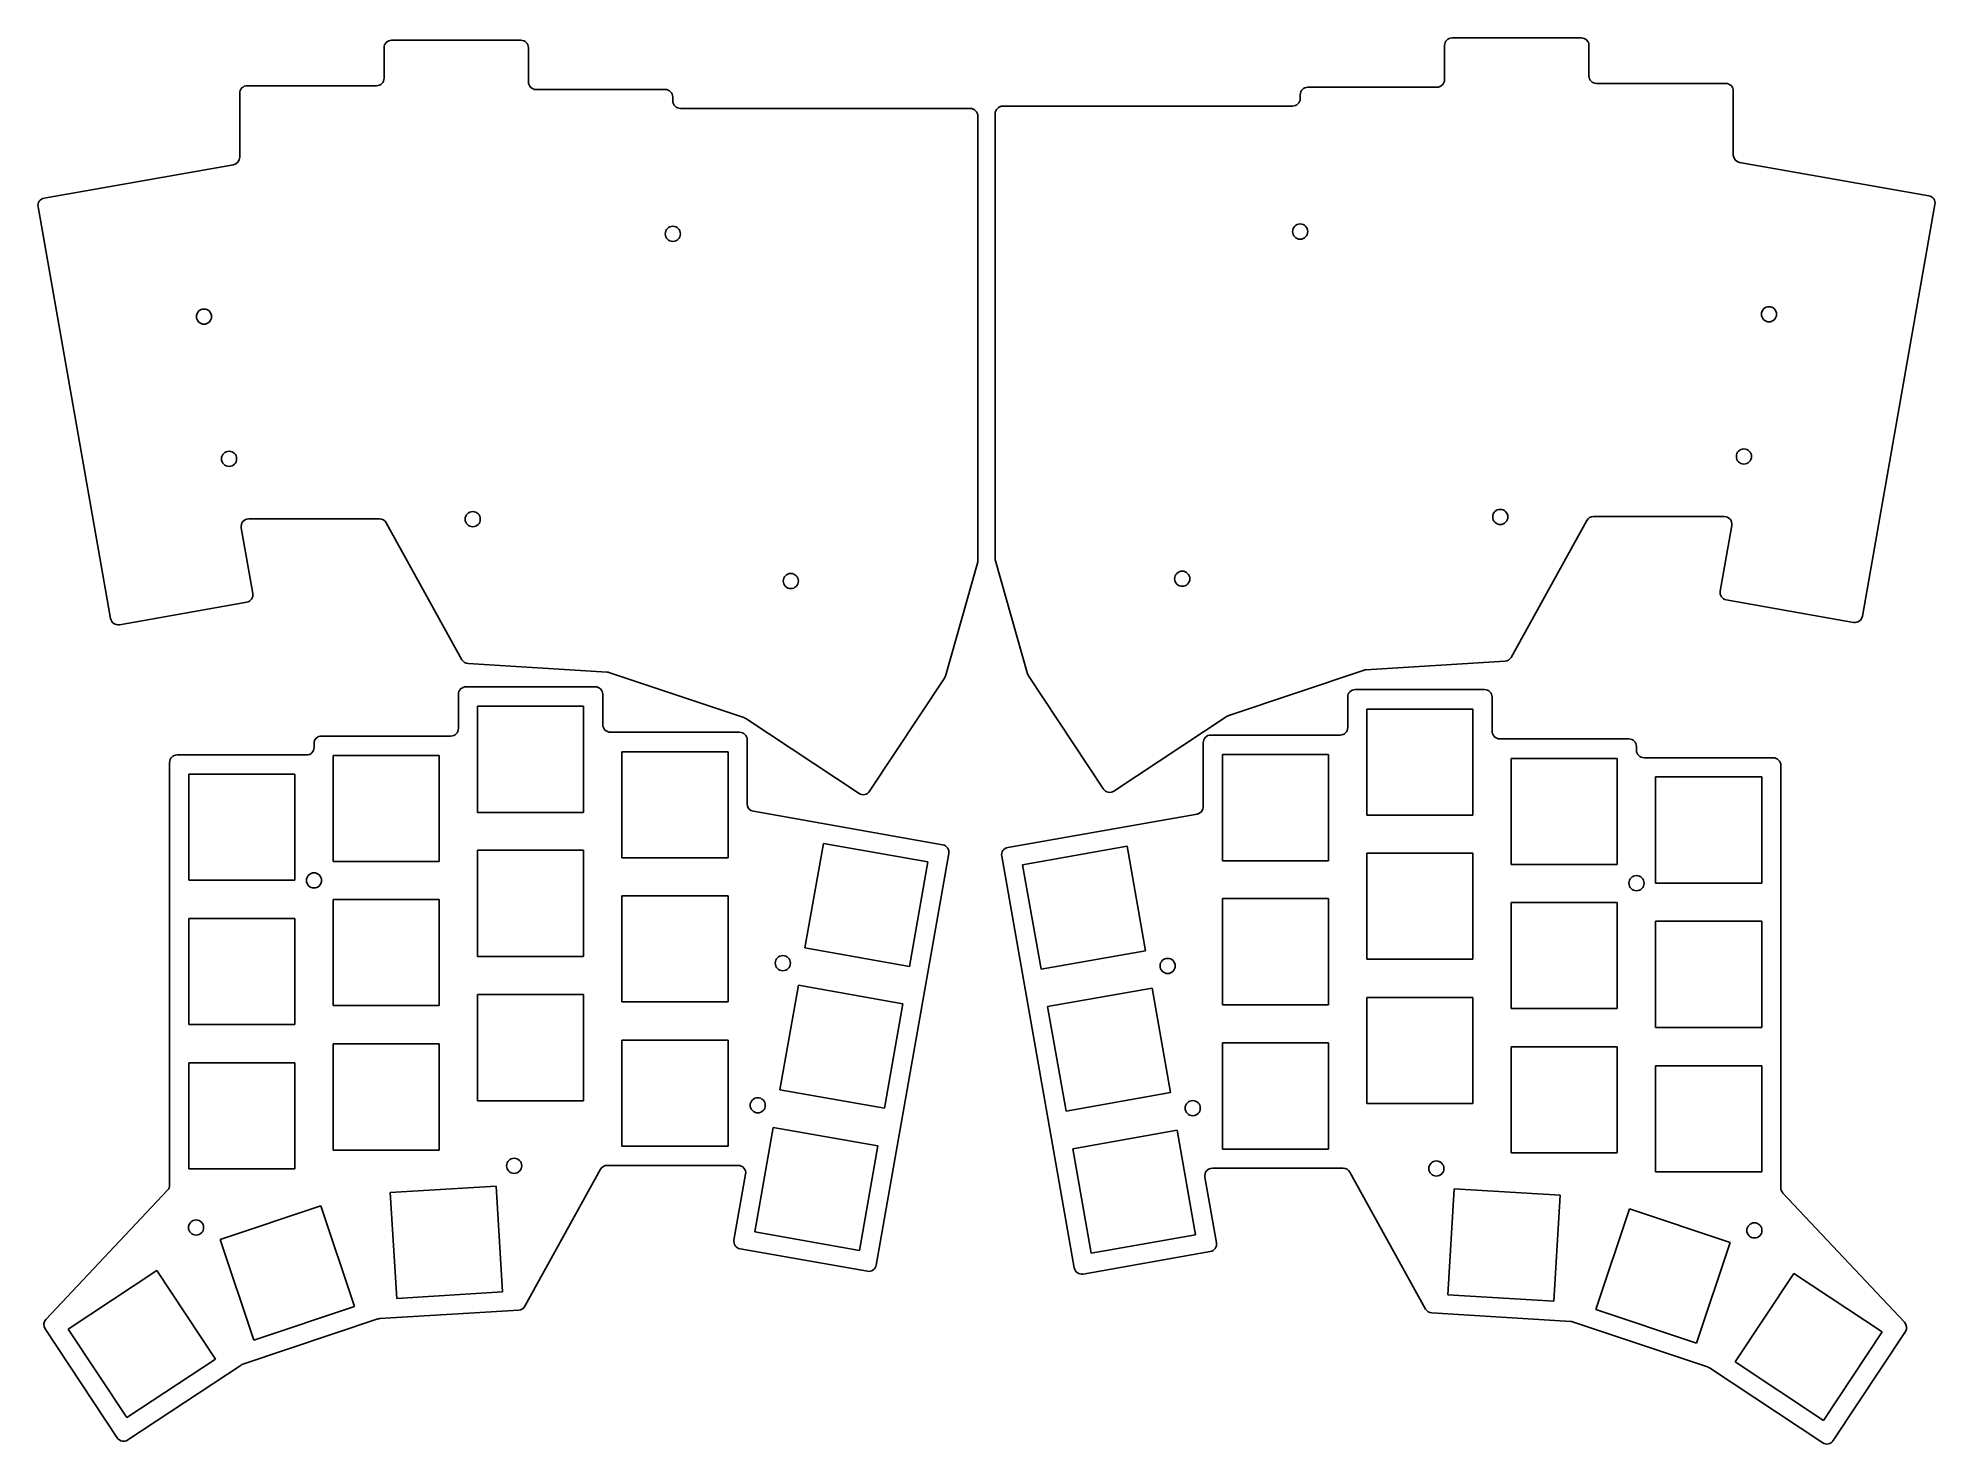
# Model space of a CAD drawing. Extents: x 2 to 252, y 109 to 294.
import ezdxf

# ---------------------------------------------------------------- set-up
doc = ezdxf.new("R2010")
doc.units = 0
for name, color, linetype in [('View', 7, 'CONTINUOUS'), ('View001', 7, 'CONTINUOUS'), ('View002', 7, 'CONTINUOUS'), ('View003', 7, 'CONTINUOUS')]:
    doc.layers.add(name, color=color, linetype=linetype)

msp = doc.modelspace()

# ---------------------------------------------------------------- linework, layer by layer
at = {"layer": 'View'}
for p, q in [((47.8479, 293.196), (47.8479, 289.196)), ((48.8479, 294.196), (65.8979, 294.196)), ((66.8979, 293.196), (66.8979, 288.696)), ((29.7979, 288.196), (46.8479, 288.196)), ((28.7979, 287.196), (28.7979, 278.747)), ((67.8979, 287.696), (84.9479, 287.696)), ((85.9479, 286.696), (85.9479, 286.196)), ((104.998, 285.196), (86.9479, 285.196)), ((104.998, 285.196), (125.198, 285.196)), ((126.198, 284.196), (126.198, 225.496)), ((3.0082, 273.36), (27.9715, 277.762)), ((2.1971, 272.202), (11.7738, 217.89)), ((47.258, 231.046), (29.9896, 231.046)), ((48.1332, 230.529), (58.1195, 212.462)), ((29.0048, 229.872), (30.5344, 221.198)), ((126.198, 225.496), (126.198, 225.486)), ((126.16, 225.212), (121.907, 210.292)), ((29.7232, 220.039), (12.9322, 217.078)), ((77.2684, 210.826), (58.9337, 211.947)), ((95.3405, 204.815), (77.5246, 210.776)), ((111.903, 195.093), (121.779, 210.014)), ((95.5751, 204.7), (110.517, 194.811))]:
    msp.add_line(p, q, dxfattribs=at)
for centre in [(85.9479, 268.646), (24.092, 257.734), (27.4, 238.973), (59.5483, 230.995), (101.51, 222.839)]:
    msp.add_circle(centre, 1, dxfattribs=at)
for centre, start, end in [((48.8479, 293.196), 90, 180), ((65.8979, 293.196), 0, 90), ((29.7979, 287.196), 90, 180), ((46.8479, 289.196), -90, 0), ((67.8979, 288.696), 180, -90), ((84.9479, 286.696), 0, 90), ((86.9479, 286.196), 180, -90), ((125.198, 284.196), 0, 90), ((27.7979, 278.747), -80, 0), ((3.1819, 272.375), 100, -170), ((29.9896, 230.046), 90, -170), ((47.258, 230.046), 28.93, 90), ((125.198, 225.486), -15.9095, 0), ((29.5496, 221.024), -80, 10), ((12.7586, 218.063), -170, -80), ((58.9947, 212.945), -151.07, -93.5), ((77.2073, 209.828), 71.5, 86.5), ((120.945, 210.566), -33.5, -15.9095), ((95.0232, 203.867), 56.5, 71.5), ((111.069, 195.645), -123.5, -33.5)]:
    msp.add_arc(centre, 1, start, end, dxfattribs=at)
at = {"layer": 'View001'}
for p, q in [((175.993, 208.517), (193.043, 208.517)), ((174.993, 207.517), (174.993, 203.517)), ((177.518, 191.942), (177.518, 205.942)), ((177.518, 205.942), (191.518, 205.942)), ((191.518, 205.942), (191.518, 191.942)), ((194.043, 207.517), (194.043, 203.017)), ((155.943, 201.517), (155.943, 193.068)), ((156.943, 202.517), (173.993, 202.517)), ((195.043, 202.017), (212.093, 202.017)), ((213.093, 201.017), (213.093, 200.517)), ((158.468, 185.942), (158.468, 199.942)), ((158.468, 199.942), (172.468, 199.942)), ((172.468, 199.942), (172.468, 185.942)), ((196.568, 185.442), (196.568, 199.442)), ((196.568, 199.442), (210.568, 199.442)), ((210.568, 199.442), (210.568, 185.442)), ((231.143, 199.517), (214.093, 199.517)), ((232.143, 198.517), (232.143, 142.764)), ((215.618, 182.992), (215.618, 196.992)), ((215.618, 196.992), (229.618, 196.992)), ((229.618, 196.992), (229.618, 182.992)), ((130.154, 187.681), (155.117, 192.083)), ((191.518, 191.942), (177.518, 191.942)), ((132.102, 185.41), (145.89, 187.841)), ((145.89, 187.841), (148.321, 174.054)), ((129.342, 186.523), (138.919, 132.211)), ((134.534, 171.623), (132.102, 185.41)), ((172.468, 185.942), (158.468, 185.942)), ((177.518, 172.942), (177.518, 186.942)), ((177.518, 186.942), (191.518, 186.942)), ((191.518, 186.942), (191.518, 172.942)), ((210.568, 185.442), (196.568, 185.442)), ((229.618, 182.992), (215.618, 182.992)), ((158.468, 166.942), (158.468, 180.942)), ((158.468, 180.942), (172.468, 180.942)), ((172.468, 180.942), (172.468, 166.942)), ((196.568, 166.442), (196.568, 180.442)), ((196.568, 180.442), (210.568, 180.442)), ((210.568, 180.442), (210.568, 166.442)), ((215.618, 163.942), (215.618, 177.942)), ((215.618, 177.942), (229.618, 177.942)), ((229.618, 177.942), (229.618, 163.942)), ((148.321, 174.054), (134.534, 171.623)), ((191.518, 172.942), (177.518, 172.942)), ((135.402, 166.699), (149.189, 169.13)), ((149.189, 169.13), (151.62, 155.343)), ((177.518, 153.892), (177.518, 167.892)), ((177.518, 167.892), (191.518, 167.892)), ((191.518, 167.892), (191.518, 153.892)), ((137.833, 152.911), (135.402, 166.699)), ((172.468, 166.942), (158.468, 166.942)), ((210.568, 166.442), (196.568, 166.442)), ((229.618, 163.942), (215.618, 163.942)), ((158.468, 147.892), (158.468, 161.892)), ((158.468, 161.892), (172.468, 161.892)), ((172.468, 161.892), (172.468, 147.892)), ((196.568, 147.392), (196.568, 161.392)), ((196.568, 161.392), (210.568, 161.392)), ((210.568, 161.392), (210.568, 147.392)), ((215.618, 144.892), (215.618, 158.892)), ((215.618, 158.892), (229.618, 158.892)), ((229.618, 158.892), (229.618, 144.892)), ((151.62, 155.343), (137.833, 152.911)), ((191.518, 153.892), (177.518, 153.892)), ((138.71, 147.938), (152.497, 150.369)), ((152.497, 150.369), (154.928, 136.582)), ((141.141, 134.151), (138.71, 147.938)), ((172.468, 147.892), (158.468, 147.892)), ((174.403, 145.367), (157.135, 145.367)), ((210.568, 147.392), (196.568, 147.392)), ((156.15, 144.193), (157.68, 135.519)), ((175.278, 144.85), (185.265, 126.783)), ((229.618, 144.892), (215.618, 144.892)), ((188.205, 128.668), (189.06, 142.642)), ((189.06, 142.642), (203.034, 141.787)), ((203.034, 141.787), (202.179, 127.813)), ((232.415, 142.078), (248.467, 125.042)), ((207.741, 126.732), (212.183, 140.009)), ((212.183, 140.009), (225.46, 135.566)), ((154.928, 136.582), (141.141, 134.151)), ((225.46, 135.566), (221.017, 122.29)), ((156.868, 134.36), (140.077, 131.399)), ((226.11, 119.806), (233.837, 131.48)), ((233.837, 131.48), (245.511, 123.753)), ((202.179, 127.813), (188.205, 128.668)), ((204.414, 125.147), (186.079, 126.268)), ((221.017, 122.29), (207.741, 126.732)), ((222.486, 119.136), (204.67, 125.097)), ((245.511, 123.753), (237.784, 112.079)), ((239.048, 109.414), (248.573, 123.804)), ((222.72, 119.021), (237.662, 109.132)), ((237.784, 112.079), (226.11, 119.806))]:
    msp.add_line(p, q, dxfattribs=at)
for centre in [(213.093, 182.967), (151.237, 172.055), (154.545, 153.294), (186.694, 145.316), (228.655, 137.16)]:
    msp.add_circle(centre, 1, dxfattribs=at)
for centre, start, end in [((175.993, 207.517), 90, 180), ((193.043, 207.517), 0, 90), ((173.993, 203.517), -90, 0), ((195.043, 203.017), 180, -90), ((156.943, 201.517), 90, 180), ((212.093, 201.017), 0, 90), ((214.093, 200.517), 180, -90), ((231.143, 198.517), 0, 90), ((154.943, 193.068), -80, 0), ((130.327, 186.696), 100, -170), ((157.135, 144.367), 90, -170), ((174.403, 144.367), 28.93, 90), ((233.143, 142.764), 180, -136.704), ((156.695, 135.345), -80, 10), ((139.904, 132.384), -170, -80), ((186.14, 127.266), -151.07, -93.5), ((204.353, 124.149), 71.5, 86.5), ((247.739, 124.356), -33.5, 43.2965), ((222.168, 118.188), 56.5, 71.5), ((238.214, 109.966), -123.5, -33.5)]:
    msp.add_arc(centre, 1, start, end, dxfattribs=at)
at = {"layer": 'View002'}
for p, q in [((187.775, 293.5), (187.775, 289)), ((205.825, 294.5), (188.775, 294.5)), ((206.825, 293.5), (206.825, 289.5)), ((186.775, 288), (169.725, 288)), ((224.875, 288.5), (207.825, 288.5)), ((149.675, 285.5), (129.475, 285.5)), ((149.675, 285.5), (167.725, 285.5)), ((168.725, 287), (168.725, 286.5)), ((225.875, 287.5), (225.875, 279.051)), ((128.475, 284.5), (128.475, 225.8)), ((251.664, 273.665), (226.701, 278.066)), ((252.476, 272.506), (242.899, 218.194)), ((206.539, 230.834), (196.553, 212.766)), ((207.415, 231.35), (224.683, 231.35)), ((225.668, 230.176), (224.138, 221.502)), ((128.475, 225.8), (128.475, 225.79)), ((128.513, 225.516), (132.766, 210.596)), ((224.949, 220.343), (241.74, 217.383)), ((142.77, 195.397), (132.894, 210.318)), ((159.332, 205.119), (177.148, 211.08)), ((177.404, 211.13), (195.739, 212.251)), ((159.098, 205.005), (144.156, 195.115))]:
    msp.add_line(p, q, dxfattribs=at)
for centre in [(168.725, 268.95), (230.581, 258.038), (227.273, 239.278), (195.124, 231.299), (153.163, 223.143)]:
    msp.add_circle(centre, 1, dxfattribs=at)
for centre, start, end in [((188.775, 293.5), 90, 180), ((205.825, 293.5), 0, 90), ((169.725, 287), 90, 180), ((186.775, 289), -90, 0), ((207.825, 289.5), 180, -90), ((224.875, 287.5), 0, 90), ((129.475, 284.5), 90, 180), ((167.725, 286.5), -90, 0), ((226.875, 279.051), 180, -100), ((251.491, 272.68), -10, 80), ((207.415, 230.35), 90, 151.07), ((224.683, 230.35), -10, 90), ((129.475, 225.79), 180, -164.091), ((225.123, 221.328), 170, -100), ((241.914, 218.368), -100, -10), ((195.678, 213.25), -86.5, -28.93), ((133.727, 210.87), -164.091, -146.5), ((177.465, 210.132), 93.5, 108.5), ((159.649, 204.171), 108.5, 123.5), ((143.604, 195.949), -146.5, -56.5)]:
    msp.add_arc(centre, 1, start, end, dxfattribs=at)
at = {"layer": 'View003'}
for p, q in [((57.6568, 207.888), (57.6568, 203.388)), ((75.7068, 208.888), (58.6568, 208.888)), ((76.7068, 207.888), (76.7068, 203.888)), ((60.1818, 206.313), (60.1818, 192.313)), ((74.1818, 206.313), (60.1818, 206.313)), ((74.1818, 192.313), (74.1818, 206.313)), ((94.7568, 202.888), (77.7068, 202.888)), ((38.6068, 201.388), (38.6068, 200.888)), ((56.6568, 202.388), (39.6068, 202.388)), ((79.2318, 200.313), (79.2318, 186.313)), ((93.2318, 200.313), (79.2318, 200.313)), ((93.2318, 186.313), (93.2318, 200.313)), ((95.7568, 201.888), (95.7568, 193.439)), ((19.5568, 198.888), (19.5568, 143.135)), ((20.5568, 199.888), (37.6068, 199.888)), ((41.1318, 199.813), (41.1318, 185.813)), ((55.1318, 199.813), (41.1318, 199.813)), ((55.1318, 185.813), (55.1318, 199.813)), ((22.0818, 197.363), (22.0818, 183.363)), ((36.0818, 197.363), (22.0818, 197.363)), ((36.0818, 183.363), (36.0818, 197.363)), ((60.1818, 192.313), (74.1818, 192.313)), ((121.546, 188.052), (96.5832, 192.454)), ((105.81, 188.212), (103.379, 174.425)), ((119.598, 185.781), (105.81, 188.212)), ((41.1318, 185.813), (55.1318, 185.813)), ((60.1818, 187.313), (60.1818, 173.313)), ((74.1818, 187.313), (60.1818, 187.313)), ((74.1818, 173.313), (74.1818, 187.313)), ((79.2318, 186.313), (93.2318, 186.313)), ((122.358, 186.894), (112.781, 132.582)), ((117.166, 171.994), (119.598, 185.781)), ((22.0818, 183.363), (36.0818, 183.363)), ((41.1318, 180.813), (41.1318, 166.813)), ((55.1318, 180.813), (41.1318, 180.813)), ((55.1318, 166.813), (55.1318, 180.813)), ((79.2318, 181.313), (79.2318, 167.313)), ((93.2318, 181.313), (79.2318, 181.313)), ((93.2318, 167.313), (93.2318, 181.313)), ((22.0818, 178.313), (22.0818, 164.313)), ((36.0818, 178.313), (22.0818, 178.313)), ((36.0818, 164.313), (36.0818, 178.313)), ((60.1818, 173.313), (74.1818, 173.313)), ((103.379, 174.425), (117.166, 171.994)), ((60.1818, 168.263), (60.1818, 154.263)), ((74.1818, 168.263), (60.1818, 168.263)), ((74.1818, 154.263), (74.1818, 168.263)), ((102.511, 169.501), (100.08, 155.714)), ((116.298, 167.07), (102.511, 169.501)), ((41.1318, 166.813), (55.1318, 166.813)), ((79.2318, 167.313), (93.2318, 167.313)), ((113.867, 153.283), (116.298, 167.07)), ((22.0818, 164.313), (36.0818, 164.313)), ((41.1318, 161.763), (41.1318, 147.763)), ((55.1318, 161.763), (41.1318, 161.763)), ((55.1318, 147.763), (55.1318, 161.763)), ((79.2318, 162.263), (79.2318, 148.263)), ((93.2318, 162.263), (79.2318, 162.263)), ((93.2318, 148.263), (93.2318, 162.263)), ((22.0818, 159.263), (22.0818, 145.263)), ((36.0818, 159.263), (22.0818, 159.263)), ((36.0818, 145.263), (36.0818, 159.263)), ((100.08, 155.714), (113.867, 153.283)), ((60.1818, 154.263), (74.1818, 154.263)), ((99.2029, 150.74), (96.7718, 136.953)), ((112.99, 148.309), (99.2029, 150.74)), ((41.1318, 147.763), (55.1318, 147.763)), ((79.2318, 148.263), (93.2318, 148.263)), ((110.559, 134.522), (112.99, 148.309)), ((22.0818, 145.263), (36.0818, 145.263)), ((76.4215, 145.222), (66.4352, 127.154)), ((77.2967, 145.738), (94.5651, 145.738)), ((62.6403, 143.013), (48.6664, 142.158)), ((63.495, 129.039), (62.6403, 143.013)), ((95.5499, 144.564), (94.0204, 135.89)), ((19.2847, 142.449), (3.233, 125.413)), ((39.517, 140.38), (26.2404, 135.937)), ((43.9592, 127.103), (39.517, 140.38)), ((48.6664, 142.158), (49.5211, 128.184)), ((26.2404, 135.937), (30.6827, 122.661)), ((96.7718, 136.953), (110.559, 134.522)), ((94.8315, 134.731), (111.622, 131.771)), ((17.8631, 131.852), (6.1887, 124.124)), ((25.5902, 120.177), (17.8631, 131.852)), ((49.5211, 128.184), (63.495, 129.039)), ((29.2142, 119.507), (47.0301, 125.468)), ((30.6827, 122.661), (43.9592, 127.103)), ((47.2864, 125.518), (65.621, 126.639)), ((12.6519, 109.785), (3.1269, 124.175)), ((6.1887, 124.124), (13.9158, 112.45)), ((13.9158, 112.45), (25.5902, 120.177)), ((28.9796, 119.393), (14.0378, 109.503))]:
    msp.add_line(p, q, dxfattribs=at)
for centre in [(38.6068, 183.338), (100.463, 172.426), (97.1547, 153.665), (65.0064, 145.687), (23.0447, 137.531)]:
    msp.add_circle(centre, 1, dxfattribs=at)
for centre, start, end in [((58.6568, 207.888), 90, 180), ((75.7068, 207.888), 0, 90), ((56.6568, 203.388), -90, 0), ((77.7068, 203.888), 180, -90), ((94.7568, 201.888), 0, 90), ((37.6068, 200.888), -90, 0), ((39.6068, 201.388), 90, -180), ((20.5568, 198.888), 90, 180), ((96.7568, 193.439), 180, -100), ((121.373, 187.067), -10, 80), ((77.2967, 144.738), 90, 151.07), ((94.5651, 144.738), -10, 90), ((18.5568, 143.135), -43.2965, 0), ((95.0052, 135.716), 170, -100), ((111.796, 132.755), -100, -10), ((3.9608, 124.727), 136.704, -146.5), ((47.3474, 124.52), 93.5, 108.5), ((65.56, 127.637), -86.5, -28.93), ((29.5315, 118.559), 108.5, 123.5), ((13.4858, 110.337), -146.5, -56.5)]:
    msp.add_arc(centre, 1, start, end, dxfattribs=at)

doc.saveas('drawing.dxf')
